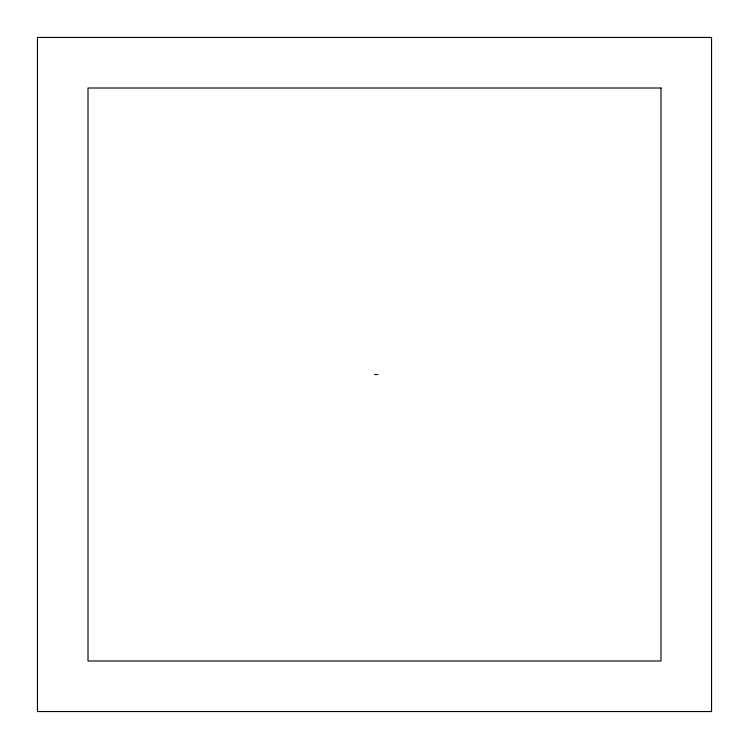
<?xml version="1.0" encoding="UTF-8"?>
<svg xmlns="http://www.w3.org/2000/svg" width="749" height="749" viewBox="0 0 749 749"><rect width="100%" height="100%" fill="white"/><g stroke="black" fill="none" stroke-linecap="round" stroke-linejoin="round"><path stroke-width="1.12" d="M374.5 374.5L377.871 374.5M711.55 37.45L37.45 37.45L37.45 711.55L711.55 711.55L711.55 37.45M660.993 88.008L88.008 88.008L88.008 660.993L660.993 660.993L660.993 88.008"/></g></svg>
